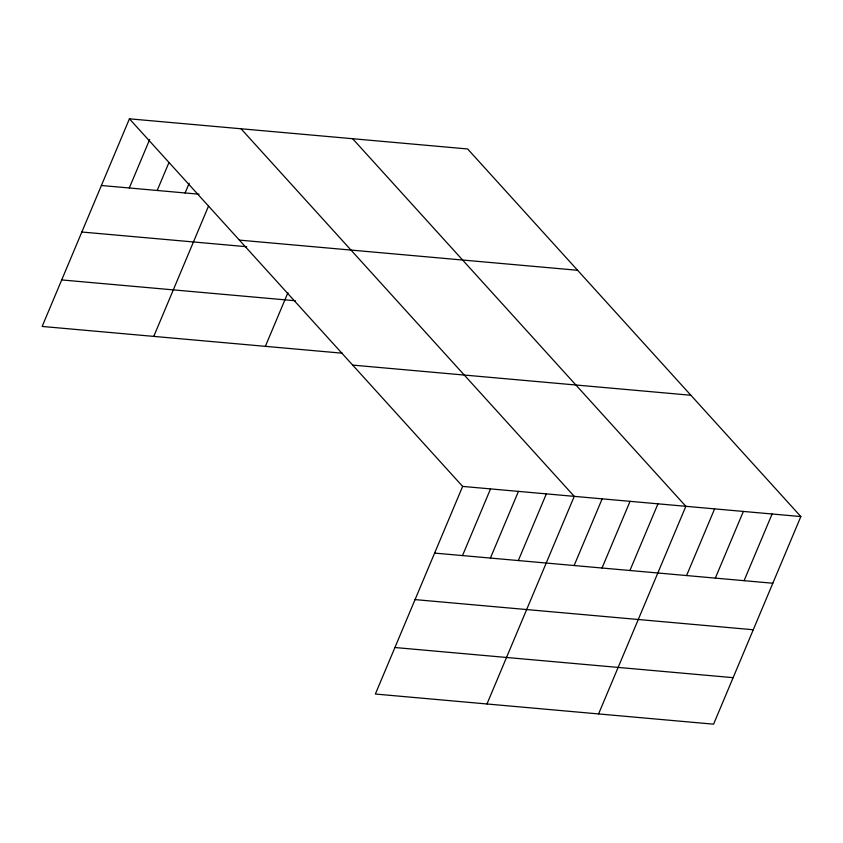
<?xml version="1.0" encoding="UTF-8"?>
<svg xmlns="http://www.w3.org/2000/svg" width="843" height="843" viewBox="0 0 843 843"><rect width="100%" height="100%" fill="white"/><g stroke="black" fill="none" stroke-linecap="round" stroke-linejoin="round"><path stroke-width="1.26" d="M129.422 118.821L462.638 486.411L375.367 694.031L713.578 724.179L800.85 516.559L467.633 148.969L129.422 118.821L42.15 326.441L342.469 353.217M129.295 187.989L149.685 139.495M157.198 190.476L168.927 162.594M185.102 192.963L189.18 183.268M153.763 336.389L208.6 205.913M265.366 346.336L287.937 292.637M462.512 555.579L490.542 488.898M490.415 558.066L518.445 491.385M518.319 560.553L546.348 493.872M486.969 703.979L574.252 496.358L241.035 128.768M574.125 565.527L602.155 498.845M602.028 568.013L630.058 501.332M629.921 570.5L657.962 503.819M598.583 713.926L685.854 506.306L352.648 138.716M686.581 575.558L714.611 508.866M715.328 578.119L743.357 511.438M744.074 580.679L772.104 513.998M101.392 185.502L199.053 194.206M239.391 240.118L577.592 270.276M81.845 232.015L246.725 246.714M61.697 279.929L295.377 300.761M352.68 365.103L690.891 395.251M462.638 486.411L800.85 516.559M434.609 553.092L772.82 583.24M415.062 599.605L753.273 629.753M394.914 647.519L733.125 677.667"/></g></svg>
